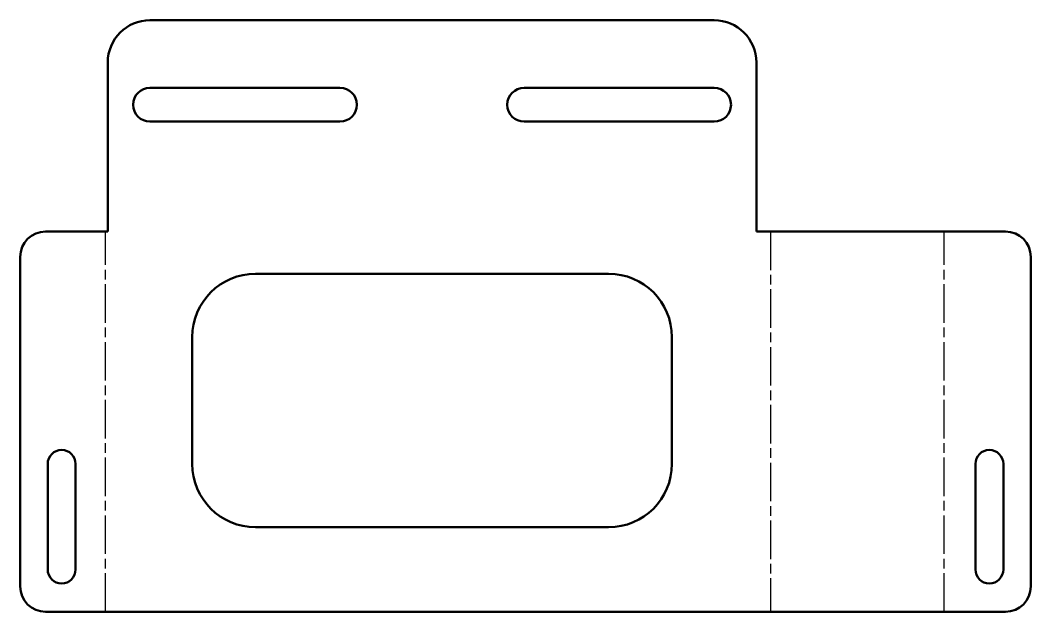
# Model space of a CAD drawing. Header units: inches. Extents: x 0 to 239, y 0 to 140.
import ezdxf

# ---------------------------------------------------------------- set-up
doc = ezdxf.new("R2010")
doc.units = ezdxf.units.IN
doc.header["$MEASUREMENT"] = 0
doc.linetypes.add('Chain', pattern=[13.68, 9.12, -1.14, 2.28, -1.14])
doc.layers.add('Bend Centerline (ANSI)', color=7, linetype='Chain', lineweight=25)
doc.layers.add('Visible (ANSI)', color=7, linetype='Continuous', lineweight=50)

# ---------------------------------------------------------------- blocks, each defined once
blk = doc.blocks.new('GLD-V003-CFIBRA001_Chapa Lateral Izdo_GLD-V003-CFIBRA001 (Desplegada)')
at = {"layer": 'Bend Centerline (ANSI)'}
for p, q in [((-99.5, -70), (-99.5, 20)), ((58.06, 20), (58.06, -70)), ((99.15, -70), (99.15, 20))]:
    blk.add_line(p, q, dxfattribs=at)
at = {"layer": 'Visible (ANSI)'}
for p, q in [((-88.94, 70), (44.67, 70)), ((-98.94, 20), (-98.94, 60)), ((54.67, 60), (54.67, 20)), ((-88.94, 54), (-43.94, 54)), ((-0.33, 54), (44.67, 54)), ((-43.94, 46), (-88.94, 46)), ((44.67, 46), (-0.33, 46)), ((-113.68, 20), (-98.94, 20)), ((54.67, 20), (113.68, 20)), ((-119.68, -64), (-119.68, 14)), ((119.68, -64), (119.68, 14)), ((-63.94, 10), (19.67, 10)), ((-78.94, -35), (-78.94, -5)), ((34.67, -5), (34.67, -35)), ((-113.17, -60), (-113.17, -35)), ((-106.57, -35), (-106.57, -60)), ((106.57, -60), (106.57, -35)), ((113.17, -35), (113.17, -60)), ((19.67, -50), (-63.94, -50)), ((-113.68, -70), (113.68, -70))]:
    blk.add_line(p, q, dxfattribs=at)
at = {"layer": 'Visible (ANSI)', "extrusion": (0, 0, -1)}
for centre, radius, start, end in [((88.94, 60), 10, 360, 90), ((-44.67, 60), 10, 90, 180), ((88.94, 50), 4, 270, 90), ((43.94, 50), 4, 90, 270), ((0.33, 50), 4, 270, 90), ((-44.67, 50), 4, 90, 270), ((113.68, 14), 6, 360, 90), ((-113.68, 14), 6, 90, 180), ((109.87, -35), 3.3, 360, 180), ((-109.87, -35), 3.3, 0, 180), ((109.87, -60), 3.3, 180, 0), ((-109.87, -60), 3.3, 180, 360), ((113.68, -64), 6, 270, 360), ((-113.68, -64), 6, 180, 270)]:
    blk.add_arc(centre, radius, start, end, dxfattribs=at)
at = {"layer": 'Visible (ANSI)'}
for centre, start, end in [((-63.94, -5), 90, 180), ((19.67, -5), 360, 90), ((-63.94, -35), 180, 270), ((19.67, -35), 270, 0)]:
    blk.add_arc(centre, 15, start, end, dxfattribs=at)

msp = doc.modelspace()

# ---------------------------------------------------------------- block references
msp.add_blockref('GLD-V003-CFIBRA001_Chapa Lateral Izdo_GLD-V003-CFIBRA001 (Desplegada)', (119.68, 70))

doc.saveas('drawing.dxf')
